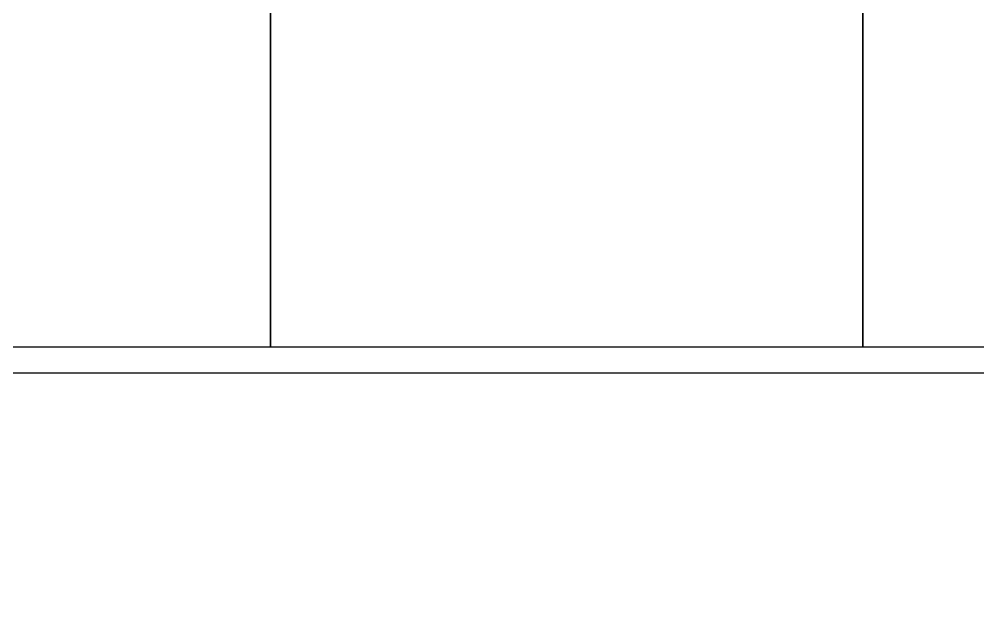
# Model space of a CAD drawing. Header units: millimetres. Extents: x -11 to 11, y -5.8 to 5.8.
# Drawn here: x -8.835 to -7.03, y -1.958 to -0.862 of the extents above; entities that cross this region are included whole.
import ezdxf

# ---------------------------------------------------------------- set-up
doc = ezdxf.new("R2010")
doc.units = ezdxf.units.MM
for name, color, linetype in [('controsoffitto', 254, 'Continuous'), ('copertura', 8, 'Continuous'), ('pavimento', 7, 'Continuous'), ('rolf', 254, 'Continuous')]:
    doc.layers.add(name, color=color, linetype=linetype)

msp = doc.modelspace()

# ---------------------------------------------------------------- linework, layer by layer
at = {"layer": 'controsoffitto'}
for points in [[(-8.3618, -0.6654, 2.6), (-9.4775, -0.6654, 2.6), (-9.4775, -1.4781, 2.6), (-8.3618, -1.4781, 2.6)], [(-8.3618, -0.6654, 5.625), (-9.4775, -0.6654, 5.625), (-9.4775, -1.4781, 5.625), (-8.3618, -1.4781, 5.625)], [(-7.246, -0.6654, 2.6), (-8.3618, -0.6654, 2.6), (-8.3618, -1.4781, 2.6), (-7.246, -1.4781, 2.6)], [(-7.246, -0.6654, 5.625), (-8.3618, -0.6654, 5.625), (-8.3618, -1.4781, 5.625), (-7.246, -1.4781, 5.625)], [(-6.1302, -0.6654, 2.6), (-7.246, -0.6654, 2.6), (-7.246, -1.4781, 2.6), (-6.1302, -1.4781, 2.6)], [(-6.1302, -0.6654, 5.625), (-7.246, -0.6654, 5.625), (-7.246, -1.4781, 5.625), (-6.1302, -1.4781, 5.625)], [(-9.5275, -1.5281, 2.7), (-9.4775, -1.4781, 2.6), (-5.0144, -1.4781, 2.6), (-4.9644, -1.5281, 2.7)], [(-9.5275, -1.5281, 5.725), (-9.4775, -1.4781, 5.625), (-5.0144, -1.4781, 5.625), (-4.9644, -1.5281, 5.725)]]:
    msp.add_3dface(points, dxfattribs=at)
at = {"layer": 'copertura'}
msp.add_3dface([(-11, -0.0125, 6.3), (-11, -4.2625, 6.3), (0, -4.2625, 6.3), (0, -0.0125, 6.3)], dxfattribs=at)
at = {"layer": 'pavimento'}
for points in [[(-7, -3.2625), (-7, -0.7625), (-10.7, -0.7625), (-10.7, -3.2625)], [(-7, -3.2625, 3), (-7, -0.7625, 3), (-10.7, -0.7625, 3), (-10.7, -3.2625, 3)]]:
    msp.add_3dface(points, dxfattribs=at)
at = {"layer": 'rolf'}
for points in [[(-10.7, -0.0125, 5.8), (-10.7, -4.2625, 5.8), (0, -4.2625, 5.8), (0, -0.0125, 5.8)], [(-10.7, -3.2625, 2.7), (-10.7, -0.7625, 2.7), (-7, -0.7625, 2.7), (-7, -3.2625, 2.7)]]:
    msp.add_3dface(points, dxfattribs=at)

doc.saveas('drawing.dxf')
